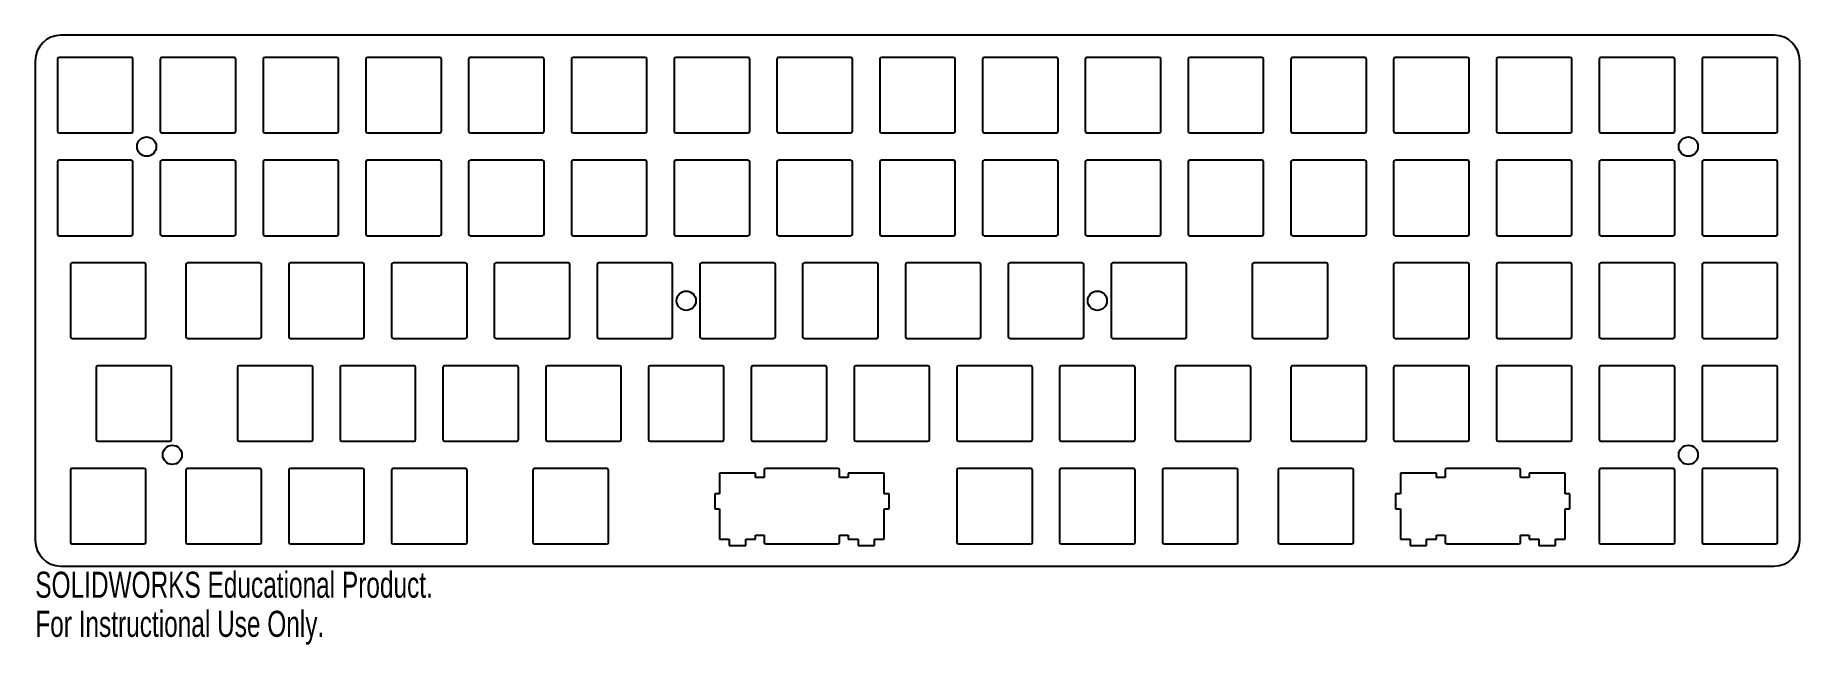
# Model space of a CAD drawing. Header units: inches. Extents: x -6.4 to 6.4, y -2.5 to 1.9.
import ezdxf

# ---------------------------------------------------------------- set-up
doc = ezdxf.new("R2010")
doc.units = ezdxf.units.IN
doc.header["$MEASUREMENT"] = 0
doc.styles.add('SLDTEXTSTYLE0', font='TXT', dxfattribs={"width": 0.7})

msp = doc.modelspace()

# ---------------------------------------------------------------- linework, layer by layer
at = {"color": 7, "linetype": 'Continuous', "lineweight": 25}
for p, q in [((6.25, 1.9375), (-6.25, 1.9375)), ((-6.4375, 1.75), (-6.4375, -1.75)), ((-6.2755, 1.7635), (-6.2755, 1.2365)), ((-5.7365, 1.7755), (-6.2635, 1.7755)), ((-5.7245, 1.2365), (-5.7245, 1.7635)), ((-5.5255, 1.7635), (-5.5255, 1.2365)), ((-4.9865, 1.7755), (-5.5135, 1.7755)), ((-4.9745, 1.2365), (-4.9745, 1.7635)), ((-4.7755, 1.7635), (-4.7755, 1.2365)), ((-4.2365, 1.7755), (-4.7635, 1.7755)), ((-4.2245, 1.2365), (-4.2245, 1.7635)), ((-4.0255, 1.7635), (-4.0255, 1.2365)), ((-3.4865, 1.7755), (-4.0135, 1.7755)), ((-3.4745, 1.2365), (-3.4745, 1.7635)), ((-3.2755, 1.7635), (-3.2755, 1.2365)), ((-2.7365, 1.7755), (-3.2635, 1.7755)), ((-2.7245, 1.2365), (-2.7245, 1.7635)), ((-2.5255, 1.7635), (-2.5255, 1.2365)), ((-1.9865, 1.7755), (-2.5135, 1.7755)), ((-1.9745, 1.2365), (-1.9745, 1.7635)), ((-1.7755, 1.7635), (-1.7755, 1.2365)), ((-1.2365, 1.7755), (-1.7635, 1.7755)), ((-1.2245, 1.2365), (-1.2245, 1.7635)), ((-1.0255, 1.7635), (-1.0255, 1.2365)), ((-0.4865, 1.7755), (-1.0135, 1.7755)), ((-0.4745, 1.2365), (-0.4745, 1.7635)), ((-0.2755, 1.7635), (-0.2755, 1.2365)), ((0.2635, 1.7755), (-0.2635, 1.7755)), ((0.2755, 1.2365), (0.2755, 1.7635)), ((0.4745, 1.7635), (0.4745, 1.2365)), ((1.0135, 1.7755), (0.4865, 1.7755)), ((1.0255, 1.2365), (1.0255, 1.7635)), ((1.2245, 1.7635), (1.2245, 1.2365)), ((1.7635, 1.7755), (1.2365, 1.7755)), ((1.7755, 1.2365), (1.7755, 1.7635)), ((1.9745, 1.7635), (1.9745, 1.2365)), ((2.5135, 1.7755), (1.9865, 1.7755)), ((2.5255, 1.2365), (2.5255, 1.7635)), ((2.7245, 1.7635), (2.7245, 1.2365)), ((3.2635, 1.7755), (2.7365, 1.7755)), ((3.2755, 1.2365), (3.2755, 1.7635)), ((3.4745, 1.7635), (3.4745, 1.2365)), ((4.0135, 1.7755), (3.4865, 1.7755)), ((4.0255, 1.2365), (4.0255, 1.7635)), ((4.2245, 1.7635), (4.2245, 1.2365)), ((4.7635, 1.7755), (4.2365, 1.7755)), ((4.7755, 1.2365), (4.7755, 1.7635)), ((4.9745, 1.7635), (4.9745, 1.2365)), ((5.5135, 1.7755), (4.9865, 1.7755)), ((5.5255, 1.2365), (5.5255, 1.7635)), ((5.7245, 1.7635), (5.7245, 1.2365)), ((6.2635, 1.7755), (5.7365, 1.7755)), ((6.2755, 1.2365), (6.2755, 1.7635)), ((6.4375, -1.75), (6.4375, 1.75)), ((-6.2635, 1.2245), (-5.7365, 1.2245)), ((-5.5135, 1.2245), (-4.9865, 1.2245)), ((-4.7635, 1.2245), (-4.2365, 1.2245)), ((-4.0135, 1.2245), (-3.4865, 1.2245)), ((-3.2635, 1.2245), (-2.7365, 1.2245)), ((-2.5135, 1.2245), (-1.9865, 1.2245)), ((-1.7635, 1.2245), (-1.2365, 1.2245)), ((-1.0135, 1.2245), (-0.4865, 1.2245)), ((-0.2635, 1.2245), (0.2635, 1.2245)), ((0.4865, 1.2245), (1.0135, 1.2245)), ((1.2365, 1.2245), (1.7635, 1.2245)), ((1.9865, 1.2245), (2.5135, 1.2245)), ((2.7365, 1.2245), (3.2635, 1.2245)), ((3.4865, 1.2245), (4.0135, 1.2245)), ((4.2365, 1.2245), (4.7635, 1.2245)), ((4.9865, 1.2245), (5.5135, 1.2245)), ((5.7365, 1.2245), (6.2635, 1.2245)), ((-6.2755, 1.0135), (-6.2755, 0.4865)), ((-5.7365, 1.0255), (-6.2635, 1.0255)), ((-5.7245, 0.4865), (-5.7245, 1.0135)), ((-5.5255, 1.0135), (-5.5255, 0.4865)), ((-4.9865, 1.0255), (-5.5135, 1.0255)), ((-4.9745, 0.4865), (-4.9745, 1.0135)), ((-4.7755, 1.0135), (-4.7755, 0.4865)), ((-4.2365, 1.0255), (-4.7635, 1.0255)), ((-4.2245, 0.4865), (-4.2245, 1.0135)), ((-4.0255, 1.0135), (-4.0255, 0.4865)), ((-3.4865, 1.0255), (-4.0135, 1.0255)), ((-3.4745, 0.4865), (-3.4745, 1.0135)), ((-3.2755, 1.0135), (-3.2755, 0.4865)), ((-2.7365, 1.0255), (-3.2635, 1.0255)), ((-2.7245, 0.4865), (-2.7245, 1.0135)), ((-2.5255, 1.0135), (-2.5255, 0.4865)), ((-1.9865, 1.0255), (-2.5135, 1.0255)), ((-1.9745, 0.4865), (-1.9745, 1.0135)), ((-1.7755, 1.0135), (-1.7755, 0.4865)), ((-1.2365, 1.0255), (-1.7635, 1.0255)), ((-1.2245, 0.4865), (-1.2245, 1.0135)), ((-1.0255, 1.0135), (-1.0255, 0.4865)), ((-0.4865, 1.0255), (-1.0135, 1.0255)), ((-0.4745, 0.4865), (-0.4745, 1.0135)), ((-0.2755, 1.0135), (-0.2755, 0.4865)), ((0.2635, 1.0255), (-0.2635, 1.0255)), ((0.2755, 0.4865), (0.2755, 1.0135)), ((0.4745, 1.0135), (0.4745, 0.4865)), ((1.0135, 1.0255), (0.4865, 1.0255)), ((1.0255, 0.4865), (1.0255, 1.0135)), ((1.2245, 1.0135), (1.2245, 0.4865)), ((1.7635, 1.0255), (1.2365, 1.0255)), ((1.7755, 0.4865), (1.7755, 1.0135)), ((1.9745, 1.0135), (1.9745, 0.4865)), ((2.5135, 1.0255), (1.9865, 1.0255)), ((2.5255, 0.4865), (2.5255, 1.0135)), ((2.7245, 1.0135), (2.7245, 0.4865)), ((3.2635, 1.0255), (2.7365, 1.0255)), ((3.2755, 0.4865), (3.2755, 1.0135)), ((3.4745, 1.0135), (3.4745, 0.4865)), ((4.0135, 1.0255), (3.4865, 1.0255)), ((4.0255, 0.4865), (4.0255, 1.0135)), ((4.2245, 1.0135), (4.2245, 0.4865)), ((4.7635, 1.0255), (4.2365, 1.0255)), ((4.7755, 0.4865), (4.7755, 1.0135)), ((4.9745, 1.0135), (4.9745, 0.4865)), ((5.5135, 1.0255), (4.9865, 1.0255)), ((5.5255, 0.4865), (5.5255, 1.0135)), ((5.7245, 1.0135), (5.7245, 0.4865)), ((6.2635, 1.0255), (5.7365, 1.0255)), ((6.2755, 0.4865), (6.2755, 1.0135)), ((-6.2635, 0.4745), (-5.7365, 0.4745)), ((-5.5135, 0.4745), (-4.9865, 0.4745)), ((-4.7635, 0.4745), (-4.2365, 0.4745)), ((-4.0135, 0.4745), (-3.4865, 0.4745)), ((-3.2635, 0.4745), (-2.7365, 0.4745)), ((-2.5135, 0.4745), (-1.9865, 0.4745)), ((-1.7635, 0.4745), (-1.2365, 0.4745)), ((-1.0135, 0.4745), (-0.4865, 0.4745)), ((-0.2635, 0.4745), (0.2635, 0.4745)), ((0.4865, 0.4745), (1.0135, 0.4745)), ((1.2365, 0.4745), (1.7635, 0.4745)), ((1.9865, 0.4745), (2.5135, 0.4745)), ((2.7365, 0.4745), (3.2635, 0.4745)), ((3.4865, 0.4745), (4.0135, 0.4745)), ((4.2365, 0.4745), (4.7635, 0.4745)), ((4.9865, 0.4745), (5.5135, 0.4745)), ((5.7365, 0.4745), (6.2635, 0.4745)), ((-6.18175, 0.2635), (-6.18175, -0.2635)), ((-5.64275, 0.2755), (-6.16975, 0.2755)), ((-5.63075, -0.2635), (-5.63075, 0.2635)), ((-5.338, 0.2635), (-5.338, -0.2635)), ((-4.799, 0.2755), (-5.326, 0.2755)), ((-4.787, -0.2635), (-4.787, 0.2635)), ((-4.588, 0.2635), (-4.588, -0.2635)), ((-4.049, 0.2755), (-4.576, 0.2755)), ((-4.037, -0.2635), (-4.037, 0.2635)), ((-3.838, 0.2635), (-3.838, -0.2635)), ((-3.299, 0.2755), (-3.826, 0.2755)), ((-3.287, -0.2635), (-3.287, 0.2635)), ((-3.088, 0.2635), (-3.088, -0.2635)), ((-2.549, 0.2755), (-3.076, 0.2755)), ((-2.537, -0.2635), (-2.537, 0.2635)), ((-2.338, 0.2635), (-2.338, -0.2635)), ((-1.799, 0.2755), (-2.326, 0.2755)), ((-1.787, -0.2635), (-1.787, 0.2635)), ((-1.588, 0.2635), (-1.588, -0.2635)), ((-1.049, 0.2755), (-1.576, 0.2755)), ((-1.037, -0.2635), (-1.037, 0.2635)), ((-0.838, 0.2635), (-0.838, -0.2635)), ((-0.299, 0.2755), (-0.826, 0.2755)), ((-0.287, -0.2635), (-0.287, 0.2635)), ((-0.088, 0.2635), (-0.088, -0.2635)), ((0.451, 0.2755), (-0.076, 0.2755)), ((0.463, -0.2635), (0.463, 0.2635)), ((0.662, 0.2635), (0.662, -0.2635)), ((1.201, 0.2755), (0.674, 0.2755)), ((1.213, -0.2635), (1.213, 0.2635)), ((1.412, 0.2635), (1.412, -0.2635)), ((1.951, 0.2755), (1.424, 0.2755)), ((1.963, -0.2635), (1.963, 0.2635)), ((2.44325, 0.2635), (2.44325, -0.2635)), ((2.98225, 0.2755), (2.45525, 0.2755)), ((2.99425, -0.2635), (2.99425, 0.2635)), ((3.4745, 0.2635), (3.4745, -0.2635)), ((4.0135, 0.2755), (3.4865, 0.2755)), ((4.0255, -0.2635), (4.0255, 0.2635)), ((4.2245, 0.2635), (4.2245, -0.2635)), ((4.7635, 0.2755), (4.2365, 0.2755)), ((4.7755, -0.2635), (4.7755, 0.2635)), ((4.9745, 0.2635), (4.9745, -0.2635)), ((5.5135, 0.2755), (4.9865, 0.2755)), ((5.5255, -0.2635), (5.5255, 0.2635)), ((5.7245, 0.2635), (5.7245, -0.2635)), ((6.2635, 0.2755), (5.7365, 0.2755)), ((6.2755, -0.2635), (6.2755, 0.2635)), ((-6.16975, -0.2755), (-5.64275, -0.2755)), ((-5.326, -0.2755), (-4.799, -0.2755)), ((-4.576, -0.2755), (-4.049, -0.2755)), ((-3.826, -0.2755), (-3.299, -0.2755)), ((-3.076, -0.2755), (-2.549, -0.2755)), ((-2.326, -0.2755), (-1.799, -0.2755)), ((-1.576, -0.2755), (-1.049, -0.2755)), ((-0.826, -0.2755), (-0.299, -0.2755)), ((-0.076, -0.2755), (0.451, -0.2755)), ((0.674, -0.2755), (1.201, -0.2755)), ((1.424, -0.2755), (1.951, -0.2755)), ((2.45525, -0.2755), (2.98225, -0.2755)), ((3.4865, -0.2755), (4.0135, -0.2755)), ((4.2365, -0.2755), (4.7635, -0.2755)), ((4.9865, -0.2755), (5.5135, -0.2755)), ((5.7365, -0.2755), (6.2635, -0.2755)), ((-5.99425, -0.4865), (-5.99425, -1.0135)), ((-5.45525, -0.4745), (-5.98225, -0.4745)), ((-5.44325, -1.0135), (-5.44325, -0.4865)), ((-4.963, -0.4865), (-4.963, -1.0135)), ((-4.424, -0.4745), (-4.951, -0.4745)), ((-4.412, -1.0135), (-4.412, -0.4865)), ((-4.213, -0.4865), (-4.213, -1.0135)), ((-3.674, -0.4745), (-4.201, -0.4745)), ((-3.662, -1.0135), (-3.662, -0.4865)), ((-3.463, -0.4865), (-3.463, -1.0135)), ((-2.924, -0.4745), (-3.451, -0.4745)), ((-2.912, -1.0135), (-2.912, -0.4865)), ((-2.713, -0.4865), (-2.713, -1.0135)), ((-2.174, -0.4745), (-2.701, -0.4745)), ((-2.162, -1.0135), (-2.162, -0.4865)), ((-1.963, -0.4865), (-1.963, -1.0135)), ((-1.424, -0.4745), (-1.951, -0.4745)), ((-1.412, -1.0135), (-1.412, -0.4865)), ((-1.213, -0.4865), (-1.213, -1.0135)), ((-0.674, -0.4745), (-1.201, -0.4745)), ((-0.662, -1.0135), (-0.662, -0.4865)), ((-0.463, -0.4865), (-0.463, -1.0135)), ((0.076, -0.4745), (-0.451, -0.4745)), ((0.088, -1.0135), (0.088, -0.4865)), ((0.287, -0.4865), (0.287, -1.0135)), ((0.826, -0.4745), (0.299, -0.4745)), ((0.838, -1.0135), (0.838, -0.4865)), ((1.037, -0.4865), (1.037, -1.0135)), ((1.576, -0.4745), (1.049, -0.4745)), ((1.588, -1.0135), (1.588, -0.4865)), ((1.88075, -0.4865), (1.88075, -1.0135)), ((2.41975, -0.4745), (1.89275, -0.4745)), ((2.43175, -1.0135), (2.43175, -0.4865)), ((2.7245, -0.4865), (2.7245, -1.0135)), ((3.2635, -0.4745), (2.7365, -0.4745)), ((3.2755, -1.0135), (3.2755, -0.4865)), ((3.4745, -0.4865), (3.4745, -1.0135)), ((4.0135, -0.4745), (3.4865, -0.4745)), ((4.0255, -1.0135), (4.0255, -0.4865)), ((4.2245, -0.4865), (4.2245, -1.0135)), ((4.7635, -0.4745), (4.2365, -0.4745)), ((4.7755, -1.0135), (4.7755, -0.4865)), ((4.9745, -0.4865), (4.9745, -1.0135)), ((5.5135, -0.4745), (4.9865, -0.4745)), ((5.5255, -1.0135), (5.5255, -0.4865)), ((5.7245, -0.4865), (5.7245, -1.0135)), ((6.2635, -0.4745), (5.7365, -0.4745)), ((6.2755, -1.0135), (6.2755, -0.4865)), ((-5.98225, -1.0255), (-5.45525, -1.0255)), ((-4.951, -1.0255), (-4.424, -1.0255)), ((-4.201, -1.0255), (-3.674, -1.0255)), ((-3.451, -1.0255), (-2.924, -1.0255)), ((-2.701, -1.0255), (-2.174, -1.0255)), ((-1.951, -1.0255), (-1.424, -1.0255)), ((-1.201, -1.0255), (-0.674, -1.0255)), ((-0.451, -1.0255), (0.076, -1.0255)), ((0.299, -1.0255), (0.826, -1.0255)), ((1.049, -1.0255), (1.576, -1.0255)), ((1.89275, -1.0255), (2.41975, -1.0255)), ((2.7365, -1.0255), (3.2635, -1.0255)), ((3.4865, -1.0255), (4.0135, -1.0255)), ((4.2365, -1.0255), (4.7635, -1.0255)), ((4.9865, -1.0255), (5.5135, -1.0255)), ((5.7365, -1.0255), (6.2635, -1.0255)), ((-6.18175, -1.2365), (-6.18175, -1.7635)), ((-5.64275, -1.2245), (-6.16975, -1.2245)), ((-5.63075, -1.7635), (-5.63075, -1.2365)), ((-5.338, -1.2365), (-5.338, -1.7635)), ((-4.799, -1.2245), (-5.326, -1.2245)), ((-4.787, -1.7635), (-4.787, -1.2365)), ((-4.588, -1.2365), (-4.588, -1.7635)), ((-4.049, -1.2245), (-4.576, -1.2245)), ((-4.037, -1.7635), (-4.037, -1.2365)), ((-3.838, -1.2365), (-3.838, -1.7635)), ((-3.299, -1.2245), (-3.826, -1.2245)), ((-3.287, -1.7635), (-3.287, -1.2365)), ((-2.80675, -1.2365), (-2.80675, -1.7635)), ((-2.26775, -1.2245), (-2.79475, -1.2245)), ((-2.25575, -1.7635), (-2.25575, -1.2365)), ((-1.18275, -1.2575), (-1.44475, -1.2575)), ((-1.44475, -1.2575), (-1.44475, -1.41)), ((-1.18275, -1.2895), (-1.18275, -1.2575)), ((-1.11925, -1.2365), (-1.11925, -1.2895)), ((-0.58025, -1.2245), (-1.10725, -1.2245)), ((-0.56825, -1.2895), (-0.56825, -1.2365)), ((-0.24275, -1.2575), (-0.50475, -1.2575)), ((-0.50475, -1.2575), (-0.50475, -1.2895)), ((-0.24275, -1.41), (-0.24275, -1.2575)), ((0.287, -1.2365), (0.287, -1.7635)), ((0.826, -1.2245), (0.299, -1.2245)), ((0.838, -1.7635), (0.838, -1.2365)), ((1.037, -1.2365), (1.037, -1.7635)), ((1.576, -1.2245), (1.049, -1.2245)), ((1.588, -1.7635), (1.588, -1.2365)), ((1.787, -1.2365), (1.787, -1.7635)), ((2.326, -1.2245), (1.799, -1.2245)), ((2.338, -1.7635), (2.338, -1.2365)), ((2.63075, -1.2365), (2.63075, -1.7635)), ((3.16975, -1.2245), (2.64275, -1.2245)), ((3.18175, -1.7635), (3.18175, -1.2365)), ((3.786, -1.2575), (3.524, -1.2575)), ((3.524, -1.2575), (3.524, -1.41)), ((3.786, -1.2895), (3.786, -1.2575)), ((3.8495, -1.2365), (3.8495, -1.2895)), ((4.3885, -1.2245), (3.8615, -1.2245)), ((4.4005, -1.2895), (4.4005, -1.2365)), ((4.726, -1.2575), (4.464, -1.2575)), ((4.464, -1.2575), (4.464, -1.2895)), ((4.726, -1.41), (4.726, -1.2575)), ((4.9745, -1.2365), (4.9745, -1.7635)), ((5.5135, -1.2245), (4.9865, -1.2245)), ((5.5255, -1.7635), (5.5255, -1.2365)), ((5.7245, -1.2365), (5.7245, -1.7635)), ((6.2635, -1.2245), (5.7365, -1.2245)), ((6.2755, -1.7635), (6.2755, -1.2365)), ((-1.44475, -1.41), (-1.47975, -1.41)), ((-1.47975, -1.41), (-1.47975, -1.52)), ((-1.11925, -1.2895), (-1.18275, -1.2895)), ((-0.50475, -1.2895), (-0.56825, -1.2895)), ((-0.20775, -1.41), (-0.24275, -1.41)), ((-0.20775, -1.52), (-0.20775, -1.41)), ((3.524, -1.41), (3.489, -1.41)), ((3.489, -1.41), (3.489, -1.52)), ((3.8495, -1.2895), (3.786, -1.2895)), ((4.464, -1.2895), (4.4005, -1.2895)), ((4.761, -1.41), (4.726, -1.41)), ((4.761, -1.52), (4.761, -1.41)), ((-1.47975, -1.52), (-1.44475, -1.52)), ((-1.44475, -1.52), (-1.44475, -1.7415)), ((-0.24275, -1.7415), (-0.24275, -1.52)), ((-0.24275, -1.52), (-0.20775, -1.52)), ((3.489, -1.52), (3.524, -1.52)), ((3.524, -1.52), (3.524, -1.7415)), ((4.726, -1.7415), (4.726, -1.52)), ((4.726, -1.52), (4.761, -1.52)), ((-6.16975, -1.7755), (-5.64275, -1.7755)), ((-5.326, -1.7755), (-4.799, -1.7755)), ((-4.576, -1.7755), (-4.049, -1.7755)), ((-3.826, -1.7755), (-3.299, -1.7755)), ((-2.79475, -1.7755), (-2.26775, -1.7755)), ((-1.44475, -1.7415), (-1.37375, -1.7415)), ((-1.37375, -1.7415), (-1.37375, -1.7875)), ((-1.37375, -1.7875), (-1.25375, -1.7875)), ((-1.25375, -1.7875), (-1.25375, -1.7415)), ((-1.25375, -1.7415), (-1.18275, -1.7415)), ((-1.18275, -1.7415), (-1.18275, -1.7105)), ((-1.18275, -1.7105), (-1.11925, -1.7105)), ((-1.11925, -1.7105), (-1.11925, -1.7635)), ((-1.10725, -1.7755), (-0.58025, -1.7755)), ((-0.56825, -1.7635), (-0.56825, -1.7105)), ((-0.56825, -1.7105), (-0.50475, -1.7105)), ((-0.50475, -1.7105), (-0.50475, -1.7415)), ((-0.50475, -1.7415), (-0.43375, -1.7415)), ((-0.43375, -1.7415), (-0.43375, -1.7875)), ((-0.43375, -1.7875), (-0.31375, -1.7875)), ((-0.31375, -1.7875), (-0.31375, -1.7415)), ((-0.31375, -1.7415), (-0.24275, -1.7415)), ((0.299, -1.7755), (0.826, -1.7755)), ((1.049, -1.7755), (1.576, -1.7755)), ((1.799, -1.7755), (2.326, -1.7755)), ((2.64275, -1.7755), (3.16975, -1.7755)), ((3.524, -1.7415), (3.595, -1.7415)), ((3.595, -1.7415), (3.595, -1.7875)), ((3.595, -1.7875), (3.715, -1.7875)), ((3.715, -1.7875), (3.715, -1.7415)), ((3.715, -1.7415), (3.786, -1.7415)), ((3.786, -1.7415), (3.786, -1.7105)), ((3.786, -1.7105), (3.8495, -1.7105)), ((3.8495, -1.7105), (3.8495, -1.7635)), ((3.8615, -1.7755), (4.3885, -1.7755)), ((4.4005, -1.7635), (4.4005, -1.7105)), ((4.4005, -1.7105), (4.464, -1.7105)), ((4.464, -1.7105), (4.464, -1.7415)), ((4.464, -1.7415), (4.535, -1.7415)), ((4.535, -1.7415), (4.535, -1.7875)), ((4.535, -1.7875), (4.655, -1.7875)), ((4.655, -1.7875), (4.655, -1.7415)), ((4.655, -1.7415), (4.726, -1.7415)), ((4.9865, -1.7755), (5.5135, -1.7755)), ((5.7365, -1.7755), (6.2635, -1.7755)), ((-6.25, -1.9375), (6.25, -1.9375))]:
    msp.add_line(p, q, dxfattribs=at)
for centre, radius in [((-5.625, 1.125), 0.07026), ((5.625, 1.125), 0.07026), ((-1.6875, 0), 0.07025), ((1.3125, 0), 0.07025), ((-5.4375, -1.125), 0.07026), ((5.625, -1.125), 0.07026)]:
    msp.add_circle(centre, radius, dxfattribs=at)
for centre, radius, start, end in [((-6.25, 1.75), 0.1875, 90, 180), ((6.25, 1.75), 0.1875, 0, 90), ((-6.2635, 1.7635), 0.012, 90, 180), ((-5.7365, 1.7635), 0.012, 360, 90), ((-5.5135, 1.7635), 0.012, 90, 180), ((-4.9865, 1.7635), 0.012, 0, 90), ((-4.7635, 1.7635), 0.012, 90, 180), ((-4.2365, 1.7635), 0.012, 360, 90), ((-4.0135, 1.7635), 0.012, 90, 180), ((-3.4865, 1.7635), 0.012, 0, 90), ((-3.2635, 1.7635), 0.012, 90, 180), ((-2.7365, 1.7635), 0.012, 360, 90), ((-2.5135, 1.7635), 0.012, 90, 180), ((-1.9865, 1.7635), 0.012, 360, 90), ((-1.7635, 1.7635), 0.012, 90, 180), ((-1.2365, 1.7635), 0.012, 360, 90), ((-1.0135, 1.7635), 0.012, 90, 180), ((-0.4865, 1.7635), 0.012, 0, 90), ((-0.2635, 1.7635), 0.012, 90, 180), ((0.2635, 1.7635), 0.012, 0, 90), ((0.4865, 1.7635), 0.012, 90, 180), ((1.0135, 1.7635), 0.012, 360, 90), ((1.2365, 1.7635), 0.012, 90, 180), ((1.7635, 1.7635), 0.012, 360, 90), ((1.9865, 1.7635), 0.012, 90, 180), ((2.5135, 1.7635), 0.012, 360, 90), ((2.7365, 1.7635), 0.012, 90, 180), ((3.2635, 1.7635), 0.012, 360, 90), ((3.4865, 1.7635), 0.012, 90, 180), ((4.0135, 1.7635), 0.012, 360, 90), ((4.2365, 1.7635), 0.012, 90, 180), ((4.7635, 1.7635), 0.012, 0, 90), ((4.9865, 1.7635), 0.012, 90, 180), ((5.5135, 1.7635), 0.012, 0, 90), ((5.7365, 1.7635), 0.012, 90, 180), ((6.2635, 1.7635), 0.012, 360, 90), ((-6.2635, 1.2365), 0.012, 180, 270), ((-5.7365, 1.2365), 0.012, 270, 0), ((-5.5135, 1.2365), 0.012, 180, 270), ((-4.9865, 1.2365), 0.012, 270, 0), ((-4.7635, 1.2365), 0.012, 180, 270), ((-4.2365, 1.2365), 0.012, 270, 0), ((-4.0135, 1.2365), 0.012, 180, 270), ((-3.4865, 1.2365), 0.012, 270, 0), ((-3.2635, 1.2365), 0.012, 180, 270), ((-2.7365, 1.2365), 0.012, 270, 0), ((-2.5135, 1.2365), 0.012, 180, 270), ((-1.9865, 1.2365), 0.012, 270, 0), ((-1.7635, 1.2365), 0.012, 180, 270), ((-1.2365, 1.2365), 0.012, 270, 0), ((-1.0135, 1.2365), 0.012, 180, 270), ((-0.4865, 1.2365), 0.012, 270, 0), ((-0.2635, 1.2365), 0.012, 180, 270), ((0.2635, 1.2365), 0.012, 270, 0), ((0.4865, 1.2365), 0.012, 180, 270), ((1.0135, 1.2365), 0.012, 270, 0), ((1.2365, 1.2365), 0.012, 180, 270), ((1.7635, 1.2365), 0.012, 270, 0), ((1.9865, 1.2365), 0.012, 180, 270), ((2.5135, 1.2365), 0.012, 270, 0), ((2.7365, 1.2365), 0.012, 180, 270), ((3.2635, 1.2365), 0.012, 270, 0), ((3.4865, 1.2365), 0.012, 180, 270), ((4.0135, 1.2365), 0.012, 270, 0), ((4.2365, 1.2365), 0.012, 180, 270), ((4.7635, 1.2365), 0.012, 270, 0), ((4.9865, 1.2365), 0.012, 180, 270), ((5.5135, 1.2365), 0.012, 270, 360), ((5.7365, 1.2365), 0.012, 180, 270), ((6.2635, 1.2365), 0.012, 270, 0), ((-6.2635, 1.0135), 0.012, 90, 180), ((-5.7365, 1.0135), 0.012, 0, 90), ((-5.5135, 1.0135), 0.012, 90, 180), ((-4.9865, 1.0135), 0.012, 0, 90), ((-4.7635, 1.0135), 0.012, 90, 180), ((-4.2365, 1.0135), 0.012, 0, 90), ((-4.0135, 1.0135), 0.012, 90, 180), ((-3.4865, 1.0135), 0.012, 0, 90), ((-3.2635, 1.0135), 0.012, 90, 180), ((-2.7365, 1.0135), 0.012, 0, 90), ((-2.5135, 1.0135), 0.012, 90, 180), ((-1.9865, 1.0135), 0.012, 0, 90), ((-1.7635, 1.0135), 0.012, 90, 180), ((-1.2365, 1.0135), 0.012, 0, 90), ((-1.0135, 1.0135), 0.012, 90, 180), ((-0.4865, 1.0135), 0.012, 0, 90), ((-0.2635, 1.0135), 0.012, 90, 180), ((0.2635, 1.0135), 0.012, 0, 90), ((0.4865, 1.0135), 0.012, 90, 180), ((1.0135, 1.0135), 0.012, 0, 90), ((1.2365, 1.0135), 0.012, 90, 180), ((1.7635, 1.0135), 0.012, 0, 90), ((1.9865, 1.0135), 0.012, 90, 180), ((2.5135, 1.0135), 0.012, 0, 90), ((2.7365, 1.0135), 0.012, 90, 180), ((3.2635, 1.0135), 0.012, 0, 90), ((3.4865, 1.0135), 0.012, 90, 180), ((4.0135, 1.0135), 0.012, 360, 90), ((4.2365, 1.0135), 0.012, 90, 180), ((4.7635, 1.0135), 0.012, 0, 90), ((4.9865, 1.0135), 0.012, 90, 180), ((5.5135, 1.0135), 0.012, 0, 90), ((5.7365, 1.0135), 0.012, 90, 180), ((6.2635, 1.0135), 0.012, 0, 90), ((-6.2635, 0.4865), 0.012, 180, 270), ((-5.7365, 0.4865), 0.012, 270, 0), ((-5.5135, 0.4865), 0.012, 180, 270), ((-4.9865, 0.4865), 0.012, 270, 0), ((-4.7635, 0.4865), 0.012, 180, 270), ((-4.2365, 0.4865), 0.012, 270, 0), ((-4.0135, 0.4865), 0.012, 180, 270), ((-3.4865, 0.4865), 0.012, 270, 0), ((-3.2635, 0.4865), 0.012, 180, 270), ((-2.7365, 0.4865), 0.012, 270, 0), ((-2.5135, 0.4865), 0.012, 180, 270), ((-1.9865, 0.4865), 0.012, 270, 0), ((-1.7635, 0.4865), 0.012, 180, 270), ((-1.2365, 0.4865), 0.012, 270, 0), ((-1.0135, 0.4865), 0.012, 180, 270), ((-0.4865, 0.4865), 0.012, 270, 0), ((-0.2635, 0.4865), 0.012, 180, 270), ((0.2635, 0.4865), 0.012, 270, 0), ((0.4865, 0.4865), 0.012, 180, 270), ((1.0135, 0.4865), 0.012, 270, 0), ((1.2365, 0.4865), 0.012, 180, 270), ((1.7635, 0.4865), 0.012, 270, 0), ((1.9865, 0.4865), 0.012, 180, 270), ((2.5135, 0.4865), 0.012, 270, 0), ((2.7365, 0.4865), 0.012, 180, 270), ((3.2635, 0.4865), 0.012, 270, 0), ((3.4865, 0.4865), 0.012, 180, 270), ((4.0135, 0.4865), 0.012, 270, 0), ((4.2365, 0.4865), 0.012, 180, 270), ((4.7635, 0.4865), 0.012, 270, 360), ((4.9865, 0.4865), 0.012, 180, 270), ((5.5135, 0.4865), 0.012, 270, 360), ((5.7365, 0.4865), 0.012, 180, 270), ((6.2635, 0.4865), 0.012, 270, 0), ((-6.16975, 0.2635), 0.012, 90, 180), ((-5.64275, 0.2635), 0.012, 0, 90), ((-5.326, 0.2635), 0.012, 90, 180), ((-4.799, 0.2635), 0.012, 0, 90), ((-4.576, 0.2635), 0.012, 90, 180), ((-4.049, 0.2635), 0.012, 0, 90), ((-3.826, 0.2635), 0.012, 90, 180), ((-3.299, 0.2635), 0.012, 360, 90), ((-3.076, 0.2635), 0.012, 90, 180), ((-2.549, 0.2635), 0.012, 360, 90), ((-2.326, 0.2635), 0.012, 90, 180), ((-1.799, 0.2635), 0.012, 0, 90), ((-1.576, 0.2635), 0.012, 90, 180), ((-1.049, 0.2635), 0.012, 0, 90), ((-0.826, 0.2635), 0.012, 90, 180), ((-0.299, 0.2635), 0.012, 0, 90), ((-0.076, 0.2635), 0.012, 90, 180), ((0.451, 0.2635), 0.012, 0, 90), ((0.674, 0.2635), 0.012, 90, 180), ((1.201, 0.2635), 0.012, 0, 90), ((1.424, 0.2635), 0.012, 90, 180), ((1.951, 0.2635), 0.012, 0, 90), ((2.45525, 0.2635), 0.012, 90, 180), ((2.98225, 0.2635), 0.012, 0, 90), ((3.4865, 0.2635), 0.012, 90, 180), ((4.0135, 0.2635), 0.012, 0, 90), ((4.2365, 0.2635), 0.012, 90, 180), ((4.7635, 0.2635), 0.012, 360, 90), ((4.9865, 0.2635), 0.012, 90, 180), ((5.5135, 0.2635), 0.012, 360, 90), ((5.7365, 0.2635), 0.012, 90, 180), ((6.2635, 0.2635), 0.012, 0, 90), ((-6.16975, -0.2635), 0.012, 180, 270), ((-5.64275, -0.2635), 0.012, 270, 0), ((-5.326, -0.2635), 0.012, 180, 270), ((-4.799, -0.2635), 0.012, 270, 360), ((-4.576, -0.2635), 0.012, 180, 270), ((-4.049, -0.2635), 0.012, 270, 360), ((-3.826, -0.2635), 0.012, 180, 270), ((-3.299, -0.2635), 0.012, 270, 0), ((-3.076, -0.2635), 0.012, 180, 270), ((-2.549, -0.2635), 0.012, 270, 0), ((-2.326, -0.2635), 0.012, 180, 270), ((-1.799, -0.2635), 0.012, 270, 0), ((-1.576, -0.2635), 0.012, 180, 270), ((-1.049, -0.2635), 0.012, 270, 0), ((-0.826, -0.2635), 0.012, 180, 270), ((-0.299, -0.2635), 0.012, 270, 0), ((-0.076, -0.2635), 0.012, 180, 270), ((0.451, -0.2635), 0.012, 270, 0), ((0.674, -0.2635), 0.012, 180, 270), ((1.201, -0.2635), 0.012, 270, 0), ((1.424, -0.2635), 0.012, 180, 270), ((1.951, -0.2635), 0.012, 270, 0), ((2.45525, -0.2635), 0.012, 180, 270), ((2.98225, -0.2635), 0.012, 270, 360), ((3.4865, -0.2635), 0.012, 180, 270), ((4.0135, -0.2635), 0.012, 270, 0), ((4.2365, -0.2635), 0.012, 180, 270), ((4.7635, -0.2635), 0.012, 270, 0), ((4.9865, -0.2635), 0.012, 180, 270), ((5.5135, -0.2635), 0.012, 270, 0), ((5.7365, -0.2635), 0.012, 180, 270), ((6.2635, -0.2635), 0.012, 270, 0), ((-5.98225, -0.4865), 0.012, 90, 180), ((-5.45525, -0.4865), 0.012, 0, 90), ((-4.951, -0.4865), 0.012, 90, 180), ((-4.424, -0.4865), 0.012, 0, 90), ((-4.201, -0.4865), 0.012, 90, 180), ((-3.674, -0.4865), 0.012, 0, 90), ((-3.451, -0.4865), 0.012, 90, 180), ((-2.924, -0.4865), 0.012, 360, 90), ((-2.701, -0.4865), 0.012, 90, 180), ((-2.174, -0.4865), 0.012, 0, 90), ((-1.951, -0.4865), 0.012, 90, 180), ((-1.424, -0.4865), 0.012, 0, 90), ((-1.201, -0.4865), 0.012, 90, 180), ((-0.674, -0.4865), 0.012, 0, 90), ((-0.451, -0.4865), 0.012, 90, 180), ((0.076, -0.4865), 0.012, 0, 90), ((0.299, -0.4865), 0.012, 90, 180), ((0.826, -0.4865), 0.012, 0, 90), ((1.049, -0.4865), 0.012, 90, 180), ((1.576, -0.4865), 0.012, 0, 90), ((1.89275, -0.4865), 0.012, 90, 180), ((2.41975, -0.4865), 0.012, 0, 90), ((2.7365, -0.4865), 0.012, 90, 180), ((3.2635, -0.4865), 0.012, 0, 90), ((3.4865, -0.4865), 0.012, 90, 180), ((4.0135, -0.4865), 0.012, 360, 90), ((4.2365, -0.4865), 0.012, 90, 180), ((4.7635, -0.4865), 0.012, 360, 90), ((4.9865, -0.4865), 0.012, 90, 180), ((5.5135, -0.4865), 0.012, 0, 90), ((5.7365, -0.4865), 0.012, 90, 180), ((6.2635, -0.4865), 0.012, 0, 90), ((-5.98225, -1.0135), 0.012, 180, 270), ((-5.45525, -1.0135), 0.012, 270, 360), ((-4.951, -1.0135), 0.012, 180, 270), ((-4.424, -1.0135), 0.012, 270, 360), ((-4.201, -1.0135), 0.012, 180, 270), ((-3.674, -1.0135), 0.012, 270, 0), ((-3.451, -1.0135), 0.012, 180, 270), ((-2.924, -1.0135), 0.012, 270, 0), ((-2.701, -1.0135), 0.012, 180, 270), ((-2.174, -1.0135), 0.012, 270, 360), ((-1.951, -1.0135), 0.012, 180, 270), ((-1.424, -1.0135), 0.012, 270, 0), ((-1.201, -1.0135), 0.012, 180, 270), ((-0.674, -1.0135), 0.012, 270, 0), ((-0.451, -1.0135), 0.012, 180, 270), ((0.076, -1.0135), 0.012, 270, 0), ((0.299, -1.0135), 0.012, 180, 270), ((0.826, -1.0135), 0.012, 270, 0), ((1.049, -1.0135), 0.012, 180, 270), ((1.576, -1.0135), 0.012, 270, 0), ((1.89275, -1.0135), 0.012, 180, 270), ((2.41975, -1.0135), 0.012, 270, 0), ((2.7365, -1.0135), 0.012, 180, 270), ((3.2635, -1.0135), 0.012, 270, 0), ((3.4865, -1.0135), 0.012, 180, 270), ((4.0135, -1.0135), 0.012, 270, 0), ((4.2365, -1.0135), 0.012, 180, 270), ((4.7635, -1.0135), 0.012, 270, 0), ((4.9865, -1.0135), 0.012, 180, 270), ((5.5135, -1.0135), 0.012, 270, 0), ((5.7365, -1.0135), 0.012, 180, 270), ((6.2635, -1.0135), 0.012, 270, 0), ((-6.16975, -1.2365), 0.012, 90, 180), ((-5.64275, -1.2365), 0.012, 360, 90), ((-5.326, -1.2365), 0.012, 90, 180), ((-4.799, -1.2365), 0.012, 0, 90), ((-4.576, -1.2365), 0.012, 90, 180), ((-4.049, -1.2365), 0.012, 360, 90), ((-3.826, -1.2365), 0.012, 90, 180), ((-3.299, -1.2365), 0.012, 360, 90), ((-2.79475, -1.2365), 0.012, 90, 180), ((-2.26775, -1.2365), 0.012, 0, 90), ((-1.10725, -1.2365), 0.012, 90, 180), ((-0.58025, -1.2365), 0.012, 0, 90), ((0.299, -1.2365), 0.012, 90, 180), ((0.826, -1.2365), 0.012, 0, 90), ((1.049, -1.2365), 0.012, 90, 180), ((1.576, -1.2365), 0.012, 0, 90), ((1.799, -1.2365), 0.012, 90, 180), ((2.326, -1.2365), 0.012, 360, 90), ((2.64275, -1.2365), 0.012, 90, 180), ((3.16975, -1.2365), 0.012, 360, 90), ((3.8615, -1.2365), 0.012, 90, 180), ((4.3885, -1.2365), 0.012, 0, 90), ((4.9865, -1.2365), 0.012, 90, 180), ((5.5135, -1.2365), 0.012, 0, 90), ((5.7365, -1.2365), 0.012, 90, 180), ((6.2635, -1.2365), 0.012, 0, 90), ((-6.25, -1.75), 0.1875, 180, 270), ((-6.16975, -1.7635), 0.012, 180, 270), ((-5.64275, -1.7635), 0.012, 270, 0), ((-5.326, -1.7635), 0.012, 180, 270), ((-4.799, -1.7635), 0.012, 270, 360), ((-4.576, -1.7635), 0.012, 180, 270), ((-4.049, -1.7635), 0.012, 270, 0), ((-3.826, -1.7635), 0.012, 180, 270), ((-3.299, -1.7635), 0.012, 270, 0), ((-2.79475, -1.7635), 0.012, 180, 270), ((-2.26775, -1.7635), 0.012, 270, 360), ((-1.10725, -1.7635), 0.012, 180, 270), ((-0.58025, -1.7635), 0.012, 270, 0), ((0.299, -1.7635), 0.012, 180, 270), ((0.826, -1.7635), 0.012, 270, 0), ((1.049, -1.7635), 0.012, 180, 270), ((1.576, -1.7635), 0.012, 270, 0), ((1.799, -1.7635), 0.012, 180, 270), ((2.326, -1.7635), 0.012, 270, 0), ((2.64275, -1.7635), 0.012, 180, 270), ((3.16975, -1.7635), 0.012, 270, 0), ((3.8615, -1.7635), 0.012, 180, 270), ((4.3885, -1.7635), 0.012, 270, 360), ((4.9865, -1.7635), 0.012, 180, 270), ((5.5135, -1.7635), 0.012, 270, 0), ((5.7365, -1.7635), 0.012, 180, 270), ((6.25, -1.75), 0.1875, 270, 0), ((6.2635, -1.7635), 0.012, 270, 0)]:
    msp.add_arc(centre, radius, start, end, dxfattribs=at)

# ---------------------------------------------------------------- texts
at = {"color": 7, "linetype": 'Continuous', "char_height": 0.1903, "attachment_point": 1, "style": 'SLDTEXTSTYLE0'}
for s, insert in [('SOLIDWORKS Educational Product.', (-6.4375, -1.97764)), ('For Instructional Use Only.', (-6.4375, -2.26309))]:
    msp.add_mtext(s, dxfattribs=dict(at, insert=insert))

doc.saveas('drawing.dxf')
